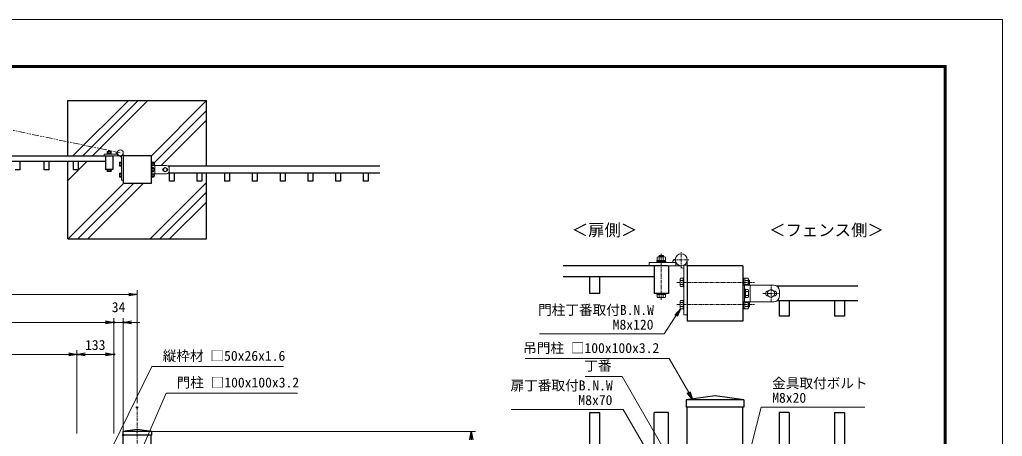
# Model space of a CAD drawing. Units: millimetres, scale not verified. Extents: x -3151 to 3149, y -2225 to 2230.
# Drawn here: x -396 to 3149, y 726 to 2230 of the extents above; entities that cross this region are included whole.
import ezdxf
from ezdxf.enums import TextEntityAlignment as Align

# ---------------------------------------------------------------- set-up
doc = ezdxf.new("R2010")
doc.units = ezdxf.units.MM
doc.header["$LTSCALE"] = 10
doc.header["$PDMODE"] = 32
doc.header["$PDSIZE"] = 5
doc.linetypes.add('USER1', pattern=[2, 1.25, -0.25, 0.25, -0.25])
doc.linetypes.add('USER2', pattern=[5, 2.5, -0.5, 0.5, -0.5, 0.5, -0.5])
for name, color, linetype, lineweight in [('0-0_D-STR1', 1, 'Continuous', 25), ('0-1_D-STR-DIM', 7, 'Continuous', 13), ('0-2_0', 7, 'Continuous', 25), ('0-3_DEFPOINTS', 8, 'Continuous', 25), ('0-5_D-BMK', 2, 'USER1', 13), ('0-6_D-STR3', 3, 'Continuous', 13), ('0-7_D-DCR-HCH', 7, 'Continuous', 13), ('0-8_D-STR4', 7, 'Continuous', 25), ('0-A_D-STR-TXT', 7, 'Continuous', 13), ('0-B_D-TTL-TXT', 7, 'Continuous', 13), ('0-D_D-TTL', 7, 'Continuous', 13)]:
    doc.layers.add(name, color=color, linetype=linetype, lineweight=lineweight)
doc.styles.add('ＭＳ ゴシック', font='')
doc.styles.get('ＭＳ ゴシック').set_extended_font_data('MS Gothic')

# ---------------------------------------------------------------- blocks, each defined once
blk = doc.blocks.new('_OPEN')
at = {"layer": '0-2_0'}
blk.add_line((0, 0), (-10, 0), dxfattribs=at)
blk.add_lwpolyline([(-10, 1.667), (0, 0), (-10, -1.667)], dxfattribs=at)

msp = doc.modelspace()

# ---------------------------------------------------------------- linework, layer by layer
at = {"layer": '0-0_D-STR1'}
for p, q in [((-1165.74, 1738.2), (-59.74, 1738.2)), ((-85.74, 1738.2), (-85.74, 1688.2)), ((-59.74, 1738.2), (-59.74, 1688.2)), ((-21.74, 1738.2), (-21.74, 1638.2)), ((78.26, 1738.2), (-21.74, 1738.2)), ((78.26, 1738.2), (78.26, 1638.2)), ((-85.74, 1718.2), (-1139.74, 1718.2)), ((-393.74, 1687.9), (-393.74, 1718.2)), ((-306.74, 1687.9), (-306.74, 1718.2)), ((-288.74, 1687.9), (-288.74, 1718.2)), ((-201.74, 1687.9), (-201.74, 1718.2)), ((-183.74, 1687.9), (-183.74, 1718.2)), ((-393.74, 1687.9), (-411.74, 1687.9)), ((-288.74, 1687.9), (-306.74, 1687.9)), ((-183.74, 1687.9), (-201.74, 1687.9)), ((-59.74, 1688.2), (-85.74, 1688.2)), ((903.61, 1701.2), (140.26, 1701.2)), ((903.61, 1675.2), (140.26, 1675.2)), ((143.76, 1675.2), (143.76, 1647.2)), ((161.76, 1675.2), (161.76, 1647.2)), ((243.77, 1675.2), (243.77, 1647.2)), ((261.77, 1675.2), (261.77, 1647.2)), ((343.77, 1675.2), (343.77, 1647.2)), ((361.77, 1675.2), (361.77, 1647.2)), ((443.77, 1675.2), (443.77, 1647.2)), ((543.77, 1675.2), (543.77, 1647.2)), ((561.77, 1675.2), (561.77, 1647.2)), ((643.77, 1675.2), (643.77, 1647.2)), ((661.77, 1675.2), (661.77, 1647.2)), ((743.77, 1675.2), (743.77, 1647.2)), ((843.77, 1675.2), (843.77, 1647.2)), ((78.26, 1638.2), (-21.74, 1638.2)), ((161.76, 1647.2), (143.76, 1647.2)), ((261.77, 1647.2), (243.77, 1647.2)), ((361.77, 1647.2), (343.77, 1647.2)), ((561.77, 1647.2), (543.77, 1647.2)), ((661.77, 1647.2), (643.77, 1647.2)), ((1940.87, 1341.18), (1564.65, 1341.18)), ((1892.87, 1341.18), (1892.87, 1241.18)), ((1944.87, 1341.18), (1944.87, 1241.18)), ((2212.87, 1341.18), (2012.87, 1341.18)), ((2012.87, 1341.18), (2012.87, 1141.18)), ((2212.87, 1341.18), (2212.87, 1141.18)), ((1892.87, 1301.18), (1564.65, 1301.18)), ((1660.87, 1240.58), (1660.87, 1301.18)), ((1696.87, 1240.58), (1696.87, 1301.18)), ((1944.87, 1241.18), (1892.87, 1241.18)), ((2628.57, 1267.18), (2336.87, 1267.18)), ((1696.87, 1240.58), (1660.87, 1240.58)), ((2628.57, 1215.18), (2336.87, 1215.18)), ((2343.87, 1215.18), (2343.87, 1159.18)), ((2379.87, 1215.18), (2379.87, 1159.18)), ((2543.87, 1215.18), (2543.87, 1159.18)), ((2212.87, 1141.18), (2012.87, 1141.18)), ((2379.87, 1159.18), (2343.87, 1159.18)), ((2112.87, 871.5), (2008.87, 857.5)), ((2216.87, 857.5), (2008.87, 857.5)), ((2008.87, 857.5), (2008.87, 831.5)), ((2216.87, 857.5), (2112.87, 871.5)), ((2216.87, 857.5), (2216.87, 831.5)), ((2216.87, 831.5), (2008.87, 831.5)), ((2012.87, 226.92), (2012.87, 831.5)), ((2212.87, 226.92), (2212.87, 831.5)), ((1660.87, 811.5), (1696.87, 811.5)), ((1660.87, 226.92), (1660.87, 811.5)), ((1696.87, 226.92), (1696.87, 811.5)), ((1944.87, 811.5), (1892.87, 811.5)), ((1892.87, 226.92), (1892.87, 811.5)), ((1944.87, 226.92), (1944.87, 811.5)), ((2379.87, 811.5), (2343.87, 811.5)), ((2343.87, 811.5), (2343.87, 226.92)), ((2379.87, 811.5), (2379.87, 226.92)), ((2543.87, 811.5), (2579.87, 811.5)), ((2543.87, 811.5), (2543.87, 226.92)), ((2579.87, 811.5), (2579.87, 226.92)), ((28.26, 750.05), (-23.74, 743.05)), ((80.26, 743.05), (28.26, 750.05)), ((-23.74, 743.05), (-23.74, 730.05)), ((80.26, 743.05), (-23.74, 743.05)), ((80.26, 730.05), (-23.74, 730.05)), ((-21.74, -1528.95), (-21.74, 730.05)), ((78.26, -1528.95), (78.26, 730.05)), ((80.26, 743.05), (80.26, 730.05))]:
    msp.add_line(p, q, dxfattribs=at)
for points in [[(461.77, 1675.2), (461.77, 1647.2), (443.77, 1647.2)], [(761.77, 1675.2), (761.77, 1647.2), (743.77, 1647.2)], [(861.77, 1675.2), (861.77, 1647.2), (843.77, 1647.2)], [(2579.87, 1215.18), (2579.87, 1159.18), (2543.87, 1159.18)]]:
    msp.add_lwpolyline(points, dxfattribs=at)
at = {"layer": '0-1_D-STR-DIM'}
for p, q in [((28.26, 845.05), (28.26, 1252.65)), ((-1.74, 1237.65), (-1191.74, 1237.65)), ((-1131.73, 1137.03), (-85.73, 1137.03)), ((-85.73, 1137.03), (-115.73, 1137.03)), ((-55.73, 736.05), (-55.73, 1152.03)), ((-55.73, 736.05), (-55.73, 1152.03)), ((-55.73, 1137.03), (-21.74, 1137.03)), ((-21.74, 745.05), (-21.74, 1152.03)), ((8.26, 1137.03), (38.26, 1137.03)), ((-188.73, 736.05), (-188.73, 1036.49)), ((-188.73, 736.05), (-188.73, 1036.49)), ((-55.73, 736.05), (-55.73, 1036.49)), ((-998.73, 1021.49), (-218.73, 1021.49)), ((-158.73, 1021.49), (-85.73, 1021.49)), ((43.26, 743.05), (1248.61, 743.05))]:
    msp.add_line(p, q, dxfattribs=at)
at = {"layer": '0-3_DEFPOINTS'}
for p in [(-55.73, 1137.03), (-21.74, 1137.03), (-188.73, 1021.49), (-55.73, 1021.49), (28.26, 830.05), (28.26, 743.05), (-21.74, 730.05)]:
    msp.add_point(p, dxfattribs=at)
at = {"layer": '0-5_D-BMK', "linetype": 'USER2'}
msp.add_line((-32.54, 1749), (-1138.62, 1980.68), dxfattribs=at)
at = {"layer": '0-5_D-BMK'}
for p, q in [((1918.87, 1218.57), (1918.87, 1384.85)), ((1991.27, 1332.78), (1991.27, 1392.78)), ((1961.27, 1362.78), (2021.27, 1362.78)), ((1975.44, 1281.11), (2256.71, 1281.11)), ((2284.87, 1241.18), (2344.87, 1241.18)), ((2314.87, 1211.18), (2314.87, 1271.18)), ((1975.44, 1201.18), (2256.71, 1201.18)), ((28.26, -1578.95), (28.26, 830.05))]:
    msp.add_line(p, q, dxfattribs=at)
at = {"layer": '0-6_D-STR3'}
for p, q in [((-90.74, 1738.2), (-90.74, 1744.2)), ((-90.74, 1744.2), (-42.21, 1744.2)), ((-32.54, 1738.2), (-90.74, 1738.2)), ((-80.74, 1745.8), (-80.74, 1744.2)), ((-80.74, 1745.8), (-64.74, 1745.8)), ((-80.44, 1745.8), (-80.44, 1747.8)), ((-80.44, 1747.8), (-65.04, 1747.8)), ((-80.24, 1747.8), (-80.24, 1753.6)), ((-78.51, 1754.3), (-66.97, 1754.3)), ((-76.04, 1756.6), (-76.74, 1755.9)), ((-76.74, 1755.9), (-68.74, 1755.9)), ((-76.74, 1754.3), (-76.74, 1755.9)), ((-76.49, 1747.8), (-76.49, 1753.6)), ((-76.04, 1756.6), (-69.44, 1756.6)), ((-76.04, 1754.3), (-76.04, 1756.6)), ((-68.74, 1755.9), (-69.44, 1756.6)), ((-69.44, 1754.3), (-69.44, 1756.6)), ((-68.99, 1747.8), (-68.99, 1753.6)), ((-68.74, 1754.3), (-68.74, 1755.9)), ((-65.24, 1747.8), (-65.24, 1753.6)), ((-65.04, 1747.8), (-65.04, 1745.8)), ((-64.74, 1745.8), (-64.74, 1744.2)), ((-42.21, 1744.2), (-42.21, 1738.2)), ((-21.74, 1739.33), (-27.74, 1739.33)), ((-27.74, 1739.33), (-27.74, 1649.8)), ((-21.74, 1749), (-21.74, 1649.8)), ((-34.84, 1713.93), (-34.84, 1702.4)), ((-34.14, 1715.7), (-29.34, 1715.7)), ((-34.14, 1711.95), (-29.34, 1711.95)), ((-34.14, 1704.45), (-29.34, 1704.45)), ((-29.34, 1716.2), (-27.74, 1716.2)), ((-29.34, 1700.2), (-29.34, 1716.2)), ((79.86, 1716.2), (78.26, 1716.2)), ((78.26, 1703.2), (134.26, 1703.2)), ((78.26, 1703.2), (78.26, 1673.2)), ((79.86, 1716.2), (79.86, 1703.85)), ((79.86, 1715.9), (81.86, 1715.9)), ((81.46, 1673.2), (81.46, 1703.2)), ((81.86, 1715.9), (81.86, 1704.39)), ((81.86, 1715.7), (87.66, 1715.7)), ((81.86, 1711.95), (87.66, 1711.95)), ((81.86, 1704.45), (82.17, 1704.45)), ((88.36, 1713.98), (88.36, 1704.33)), ((88.36, 1712.2), (89.96, 1712.2)), ((88.36, 1711.5), (90.66, 1711.5)), ((88.36, 1704.9), (90.66, 1704.9)), ((88.9, 1704.2), (89.96, 1704.2)), ((89.96, 1712.2), (89.96, 1704.2)), ((90.66, 1711.5), (89.96, 1712.2)), ((89.96, 1704.2), (90.66, 1704.9)), ((90.66, 1711.5), (90.66, 1704.9)), ((91.66, 1673.2), (91.66, 1703.2)), ((-80.74, 1688.2), (-80.74, 1686.6)), ((-80.74, 1686.6), (-64.74, 1686.6)), ((-80.24, 1681.68), (-80.24, 1686.6)), ((-79.24, 1681.1), (-80.24, 1681.68)), ((-79.24, 1681.1), (-66.24, 1681.1)), ((-76.48, 1681.68), (-76.48, 1686.6)), ((-68.99, 1681.68), (-68.99, 1686.6)), ((-66.24, 1681.1), (-65.24, 1681.68)), ((-65.24, 1681.68), (-65.24, 1686.6)), ((-64.74, 1688.2), (-64.74, 1686.6)), ((-34.84, 1673.93), (-34.84, 1662.4)), ((-34.14, 1700.7), (-29.34, 1700.7)), ((-34.14, 1675.7), (-29.34, 1675.7)), ((-34.14, 1671.95), (-29.34, 1671.95)), ((-29.34, 1700.2), (-27.74, 1700.2)), ((-29.34, 1660.2), (-29.34, 1676.2)), ((-29.34, 1676.2), (-27.74, 1676.2)), ((134.26, 1673.2), (78.26, 1673.2)), ((79.86, 1672.55), (79.86, 1660.2)), ((83.06, 1696.2), (81.46, 1696.2)), ((83.06, 1680.2), (81.46, 1680.2)), ((81.86, 1672.01), (81.86, 1660.5)), ((81.86, 1671.95), (82.17, 1671.95)), ((83.06, 1680.2), (83.06, 1696.2)), ((87.86, 1695.7), (83.06, 1695.7)), ((87.86, 1691.95), (83.06, 1691.95)), ((87.86, 1684.45), (83.06, 1684.45)), ((87.86, 1680.7), (83.06, 1680.7)), ((88.36, 1672.07), (88.36, 1662.44)), ((88.36, 1671.5), (90.66, 1671.5)), ((88.56, 1693.93), (88.56, 1682.4)), ((88.9, 1672.2), (89.96, 1672.2)), ((89.96, 1672.2), (89.96, 1664.2)), ((90.66, 1671.5), (89.96, 1672.2)), ((90.66, 1671.5), (90.66, 1664.9)), ((129.26, 1695.7), (122.76, 1691.95)), ((122.76, 1684.46), (122.76, 1691.95)), ((129.26, 1680.7), (122.76, 1684.46)), ((124.07, 1692.7), (123.76, 1692.7)), ((124.07, 1683.7), (123.76, 1683.7)), ((129.26, 1695.7), (135.76, 1691.95)), ((134.76, 1692.7), (134.46, 1692.7)), ((134.76, 1683.7), (134.46, 1683.7)), ((144.26, 1693.2), (144.26, 1683.2)), ((-34.14, 1664.45), (-29.34, 1664.45)), ((-34.14, 1660.7), (-29.34, 1660.7)), ((-29.34, 1660.2), (-27.74, 1660.2)), ((-21.74, 1649.8), (-27.74, 1649.8)), ((79.86, 1660.2), (78.26, 1660.2)), ((81.86, 1660.5), (79.86, 1660.5)), ((81.86, 1664.45), (87.66, 1664.45)), ((81.86, 1660.7), (87.66, 1660.7)), ((88.36, 1664.9), (90.66, 1664.9)), ((88.36, 1664.2), (89.96, 1664.2)), ((89.96, 1664.2), (90.66, 1664.9)), ((1874.87, 1341.18), (1874.87, 1353.18)), ((1874.87, 1353.18), (1971.92, 1353.18)), ((1902.87, 1356.38), (1902.87, 1353.18)), ((1902.87, 1356.38), (1934.87, 1356.38)), ((1903.47, 1360.38), (1934.27, 1360.38)), ((1903.47, 1356.38), (1903.47, 1360.38)), ((1903.87, 1360.38), (1903.87, 1371.98)), ((1907.31, 1373.38), (1930.4, 1373.38)), ((1912.27, 1377.98), (1910.87, 1376.58)), ((1910.87, 1376.58), (1926.87, 1376.58)), ((1910.87, 1373.38), (1910.87, 1376.58)), ((1911.37, 1360.38), (1911.37, 1371.98)), ((1912.27, 1377.98), (1925.47, 1377.98)), ((1912.27, 1373.38), (1912.27, 1377.98)), ((1926.87, 1376.58), (1925.47, 1377.98)), ((1925.47, 1373.38), (1925.47, 1377.98)), ((1926.37, 1360.38), (1926.37, 1371.98)), ((1926.87, 1373.38), (1926.87, 1376.58)), ((1933.87, 1360.38), (1933.87, 1371.98)), ((1934.27, 1360.38), (1934.27, 1356.38)), ((1934.87, 1356.38), (1934.87, 1353.18)), ((1971.92, 1353.18), (1971.92, 1341.18)), ((2012.87, 1362.78), (2012.87, 1164.38)), ((1991.27, 1341.18), (1874.87, 1341.18)), ((2012.87, 1343.44), (2000.87, 1343.44)), ((2000.87, 1343.44), (2000.87, 1164.38)), ((1986.67, 1292.64), (1986.67, 1269.58)), ((1988.07, 1296.18), (1997.67, 1296.18)), ((1988.07, 1288.68), (1997.67, 1288.68)), ((1997.67, 1265.18), (1997.67, 1297.18)), ((1997.67, 1297.18), (2000.87, 1297.18)), ((2216.07, 1297.18), (2212.87, 1297.18)), ((2216.07, 1297.18), (2216.07, 1272.48)), ((2216.07, 1296.58), (2220.07, 1296.58)), ((2220.07, 1296.58), (2220.07, 1273.57)), ((2220.07, 1296.18), (2231.67, 1296.18)), ((2220.07, 1288.68), (2231.67, 1288.68)), ((2233.07, 1292.74), (2233.07, 1273.44)), ((2233.07, 1289.18), (2236.27, 1289.18)), ((2233.07, 1287.78), (2237.67, 1287.78)), ((2236.27, 1289.18), (2236.27, 1273.18)), ((2237.67, 1287.78), (2236.27, 1289.18)), ((2237.67, 1287.78), (2237.67, 1274.58)), ((1902.87, 1241.18), (1902.87, 1237.98)), ((1934.87, 1241.18), (1934.87, 1237.98)), ((1988.07, 1273.68), (1997.67, 1273.68)), ((1988.07, 1266.18), (1997.67, 1266.18)), ((1997.67, 1265.18), (2000.87, 1265.18)), ((2212.87, 1271.18), (2324.87, 1271.18)), ((2212.87, 1271.18), (2212.87, 1211.18)), ((2219.27, 1211.18), (2219.27, 1271.18)), ((2222.47, 1257.18), (2219.27, 1257.18)), ((2220.07, 1273.68), (2220.69, 1273.68)), ((2222.47, 1225.18), (2222.47, 1257.18)), ((2232.07, 1256.18), (2222.47, 1256.18)), ((2232.07, 1248.68), (2222.47, 1248.68)), ((2233.07, 1274.58), (2237.67, 1274.58)), ((2233.47, 1252.64), (2233.47, 1229.58)), ((2234.13, 1273.18), (2236.27, 1273.18)), ((2236.27, 1273.18), (2237.67, 1274.58)), ((2239.67, 1211.18), (2239.67, 1271.18)), ((2314.87, 1256.18), (2301.87, 1248.68)), ((2301.87, 1233.69), (2301.87, 1248.68)), ((2304.48, 1250.18), (2303.87, 1250.18)), ((2314.87, 1256.18), (2327.87, 1248.68)), ((2325.87, 1250.18), (2325.26, 1250.18)), ((2344.87, 1251.18), (2344.87, 1231.18)), ((1902.87, 1237.98), (1934.87, 1237.98)), ((1903.87, 1228.14), (1903.87, 1237.98)), ((1905.87, 1226.98), (1903.87, 1228.14)), ((1905.87, 1226.98), (1931.87, 1226.98)), ((1911.38, 1228.14), (1911.38, 1237.98)), ((1926.36, 1228.14), (1926.36, 1237.98)), ((1931.87, 1226.98), (1933.87, 1228.14)), ((1933.87, 1228.14), (1933.87, 1237.98)), ((1986.67, 1212.64), (1986.67, 1189.58)), ((1988.07, 1216.18), (1997.67, 1216.18)), ((1988.07, 1208.68), (1997.67, 1208.68)), ((1997.67, 1185.18), (1997.67, 1217.18)), ((1997.67, 1217.18), (2000.87, 1217.18)), ((2324.87, 1211.18), (2212.87, 1211.18)), ((2216.07, 1209.89), (2216.07, 1185.18)), ((2222.47, 1225.18), (2219.27, 1225.18)), ((2220.07, 1208.8), (2220.07, 1185.78)), ((2220.07, 1208.68), (2220.69, 1208.68)), ((2232.07, 1233.68), (2222.47, 1233.68)), ((2232.07, 1226.18), (2222.47, 1226.18)), ((2233.07, 1208.93), (2233.07, 1189.65)), ((2233.07, 1207.78), (2237.67, 1207.78)), ((2234.13, 1209.18), (2236.27, 1209.18)), ((2236.27, 1209.18), (2236.27, 1193.18)), ((2237.67, 1207.78), (2236.27, 1209.18)), ((2237.67, 1207.78), (2237.67, 1194.58)), ((2314.87, 1226.18), (2301.87, 1233.69)), ((2304.48, 1232.18), (2303.87, 1232.18)), ((2325.87, 1232.18), (2325.26, 1232.18)), ((1988.07, 1193.68), (1997.67, 1193.68)), ((1988.07, 1186.18), (1997.67, 1186.18)), ((1997.67, 1185.18), (2000.87, 1185.18)), ((2216.07, 1185.18), (2212.87, 1185.18)), ((2220.07, 1185.78), (2216.07, 1185.78)), ((2220.07, 1193.68), (2231.67, 1193.68)), ((2220.07, 1186.18), (2231.67, 1186.18)), ((2233.07, 1194.58), (2237.67, 1194.58)), ((2233.07, 1193.18), (2236.27, 1193.18)), ((2236.27, 1193.18), (2237.67, 1194.58)), ((2012.87, 1164.38), (2000.87, 1164.38))]:
    msp.add_line(p, q, dxfattribs=at)
for points in [[(129.26, 1680.7), (135.76, 1684.46), (135.76, 1691.95)], [(2314.87, 1226.18), (2327.87, 1233.69), (2327.87, 1248.68)]]:
    msp.add_lwpolyline(points, dxfattribs=at)
for centre, radius in [((-32.54, 1749), 10.8), ((129.26, 1688.2), 6.5), ((1991.27, 1362.78), 21.6), ((2314.87, 1241.18), 13)]:
    msp.add_circle(centre, radius, dxfattribs=at)
for centre, radius, start, end in [((-78.36, 1751.46), 2.85, 48.83491, 131.16509), ((-72.74, 1743.91), 10.39, 68.85295, 111.14705), ((-67.11, 1751.46), 2.85, 48.86505, 131.13495), ((-42.21, 1744.2), 6, 100.26018, 180), ((-27.74, 1739.33), 6, 190.26018, 270), ((-31.98, 1713.83), 2.85, 138.95661, 221.04339), ((-24.44, 1708.2), 10.39, 158.85295, 201.14705), ((-32, 1702.58), 2.84, 138.76361, 221.23639), ((84.96, 1688.99), 15.71, 64.76136, 115.23864), ((85.52, 1713.83), 2.85, 318.83491, 41.16509), ((77.97, 1708.2), 10.39, 338.85295, 21.14705), ((134.26, 1693.2), 10, 0, 90), ((-78.36, 1684.44), 3.34, 235.79454, 304.20546), ((-72.74, 1693.55), 12.45, 252.48215, 287.51785), ((-67.11, 1684.44), 3.34, 235.79454, 304.20546), ((-31.98, 1673.83), 2.85, 138.95661, 221.04339), ((-24.44, 1668.2), 10.39, 158.85295, 201.14705), ((84.96, 1687.42), 15.71, 244.76136, 295.23864), ((77.97, 1668.2), 10.39, 338.85295, 21.14705), ((85.71, 1693.83), 2.85, 318.95661, 41.04339), ((78.17, 1688.2), 10.39, 338.85295, 21.14705), ((85.73, 1682.58), 2.84, 318.76361, 41.23639), ((123.76, 1688.2), 4.5, 90, 270), ((134.26, 1683.2), 10, 270, 0), ((134.76, 1688.2), 4.5, 270, 90), ((-32, 1662.58), 2.84, 138.76361, 221.23639), ((85.52, 1662.58), 2.85, 318.86505, 41.13495), ((1907.62, 1367.7), 5.7, 48.83491, 131.16509), ((1918.87, 1352.6), 20.79, 68.85295, 111.14705), ((1930.12, 1367.69), 5.7, 48.86505, 131.13495), ((1971.92, 1353.18), 12, 100.26018, 180), ((2000.87, 1343.44), 12, 190.26018, 270), ((1992.38, 1292.43), 5.71, 138.95661, 221.04339), ((2007.46, 1281.18), 20.79, 158.85295, 201.14705), ((2227.38, 1292.43), 5.7, 318.83491, 41.16509), ((2212.28, 1281.18), 20.79, 338.85295, 21.14705), ((1992.35, 1269.93), 5.69, 138.76361, 221.23639), ((2226.27, 1242.76), 31.43, 64.76136, 115.23864), ((2227.76, 1252.43), 5.71, 318.95661, 41.04339), ((2212.68, 1241.18), 20.79, 338.85295, 21.14705), ((2303.87, 1241.18), 9, 90, 270), ((2324.87, 1251.18), 20, 0, 90), ((2325.87, 1241.18), 9, 270, 90), ((1907.62, 1233.66), 6.68, 235.79454, 304.20546), ((1918.87, 1251.88), 24.9, 252.48215, 287.51785), ((1930.12, 1233.66), 6.68, 235.79454, 304.20546), ((1992.38, 1212.43), 5.71, 138.95661, 221.04339), ((2007.46, 1201.18), 20.79, 158.85295, 201.14705), ((2226.27, 1239.61), 31.43, 244.76136, 295.23864), ((2212.28, 1201.18), 20.79, 338.85295, 21.14705), ((2227.79, 1229.93), 5.69, 318.76361, 41.23639), ((2324.87, 1231.18), 20, 270, 0), ((1992.35, 1189.93), 5.69, 138.76361, 221.23639), ((2227.38, 1189.93), 5.7, 318.86505, 41.13495)]:
    msp.add_arc(centre, radius, start, end, dxfattribs=at)
at = {"layer": '0-7_D-DCR-HCH'}
for p, q in [((-203.41, 1738.2), (-3.41, 1938.2)), ((-168.06, 1738.2), (31.94, 1938.2)), ((-132.7, 1738.2), (67.3, 1938.2)), ((79.62, 1738.56), (278.26, 1937.21)), ((88.62, 1712.2), (278.26, 1901.85)), ((114.97, 1703.2), (278.26, 1866.5)), ((-221.74, 1649.17), (-152.7, 1718.2)), ((-181.74, 1717.45), (-180.99, 1718.2)), ((-220.74, 1438.2), (-20.74, 1638.2)), ((-185.38, 1438.2), (14.62, 1638.2)), ((-150.03, 1438.2), (49.97, 1638.2)), ((74.75, 1438.2), (278.26, 1641.72)), ((110.11, 1438.2), (278.26, 1606.36)), ((145.46, 1438.2), (278.26, 1571.01))]:
    msp.add_line(p, q, dxfattribs=at)
at = {"layer": '0-8_D-STR4'}
for p, q in [((-221.74, 1938.2), (278.26, 1938.2)), ((-221.74, 1738.2), (-221.74, 1938.2)), ((278.26, 1701.2), (278.26, 1938.2)), ((-221.74, 1438.2), (-221.74, 1718.2))]:
    msp.add_line(p, q, dxfattribs=at)
msp.add_lwpolyline([(-221.74, 1438.2), (278.26, 1438.2), (278.26, 1675.2)], dxfattribs=at)
at = {"layer": '0-A_D-STR-TXT'}
for points in [[(1479.3, 1095.05), (1929.99, 1095.05), (1987, 1184.5)], [(1427.52, 1006.21), (1947.12, 1006.21), (2031.21, 860.57)], [(556.49, 977.4), (80.86, 977.4), (-62.14, 684.79)], [(1644.92, 942.03), (1777.91, 942.03), (1966.72, 613.23)], [(606.44, 881.67), (133.29, 881.67), (47.65, 683.97)], [(1377.5, 822.5), (1781.94, 822.5), (1911.4, 598.2)], [(2652.9, 830.91), (2278.92, 830.91), (2227.88, 628.11)]]:
    msp.add_lwpolyline(points, dxfattribs=at)
at = {"layer": '0-D_D-TTL', "color": 2}
msp.add_lwpolyline([(-3150.68, 2229.64), (3149.32, 2229.64), (3149.32, -2225.36), (-3150.68, -2225.36)], close=True, dxfattribs=at)
at = {"layer": '0-D_D-TTL'}
for points in [[(-2948.18, 2064.64), (2946.82, 2064.64), (2946.82, -2060.36), (-2948.18, -2060.36)], [(-2946.3, 2062.77), (2944.95, 2062.77), (2944.95, -2058.48), (-2946.3, -2058.48)], [(-2944.43, 2060.89), (2943.07, 2060.89), (2943.07, -2056.61), (-2944.43, -2056.61)], [(-2942.55, 2059.02), (2941.2, 2059.02), (2941.2, -2054.73), (-2942.55, -2054.73)], [(-2940.68, 2057.14), (2939.32, 2057.14), (2939.32, -2052.86), (-2940.68, -2052.86)]]:
    msp.add_lwpolyline(points, close=True, dxfattribs=at)

# ---------------------------------------------------------------- block references
at = {"layer": '0-1_D-STR-DIM', "xscale": 3, "yscale": 3}
for p in [(28.26, 1237.65), (-55.73, 1137.03), (-55.73, 1137.03), (-188.73, 1021.49), (-55.73, 1021.49)]:
    msp.add_blockref('_OPEN', p, dxfattribs=at)
for p, rotation in [((-21.74, 1137.03), 180), ((-188.73, 1021.49), 180), ((1233.61, 743.05), 90)]:
    msp.add_blockref('_OPEN', p, dxfattribs=dict(at, rotation=rotation))
at = {"layer": '0-A_D-STR-TXT', "xscale": 3, "yscale": 3}
for p, rotation in [((1988.07, 1186.18), 57.49271), ((2032.21, 858.83), 300)]:
    msp.add_blockref('_OPEN', p, dxfattribs=dict(at, rotation=rotation))

# ---------------------------------------------------------------- texts
at = {"layer": '0-1_D-STR-DIM', "style": 'ＭＳ ゴシック'}
for s, p in [('34', (-63.3, 1163.09)), ('133', (-159.73, 1026.55))]:
    msp.add_text(s, height=36.07, dxfattribs=at).set_placement(p, align=Align.BOTTOM_LEFT)
at = {"layer": '0-A_D-STR-TXT', "style": 'ＭＳ ゴシック'}
for s, p in [('門柱丁番取付B.N.W', (1474.54, 1153.01)), ('M8x120', (1743.7, 1100.11)), ('吊門柱 □100x100x3.2', (1420.48, 1015.65)), ('縦枠材 □50x26x1.6', (120.57, 987.41)), ('丁番', (1641.3, 951.66)), ('門柱 □100x100x3.2', (170.53, 891.11)), ('扉丁番取付B.N.W', (1375.22, 880.51)), ('金具取付ボルト', (2318.83, 888.61)), ('M8x70', (1620.02, 827.56)), ('M8x20', (2319.02, 835.97))]:
    msp.add_text(s, height=36.07, dxfattribs=at).set_placement(p, align=Align.BOTTOM_LEFT)
at = {"layer": '0-B_D-TTL-TXT', "style": 'ＭＳ ゴシック'}
for s, p in [('＜扉側＞', (1595.92, 1435.67)), ('＜フェンス側＞', (2308.2, 1435.33))]:
    msp.add_text(s, height=43.33, dxfattribs=at).set_placement(p, align=Align.BOTTOM_LEFT)

doc.saveas('drawing.dxf')
